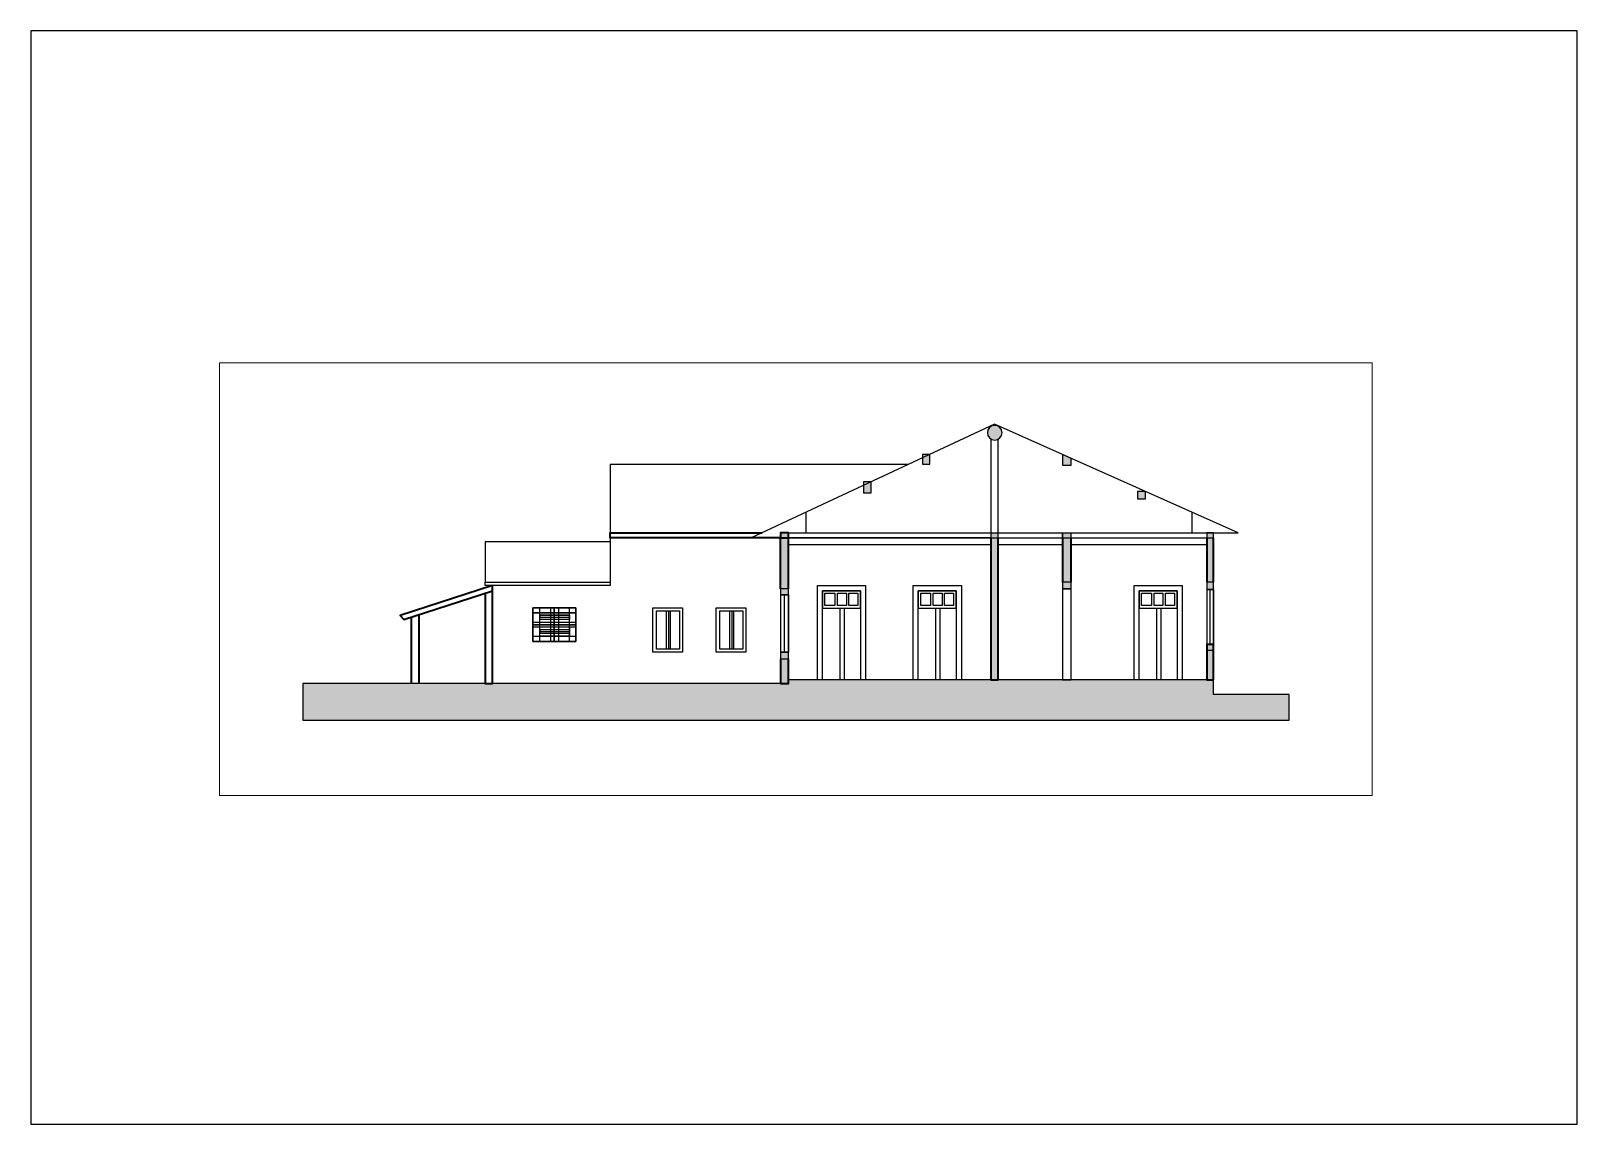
# Paper-space layout 'Layout1' of a CAD drawing. Header units: millimetres. Extents: x -102 to 318, y 103 to 400.
# The model-space entities are those that its viewports show. They can reach past a viewport. Long polylines and large blocks are cut down to what shows.
import ezdxf

# ---------------------------------------------------------------- set-up
doc = ezdxf.new("R2010")
doc.units = ezdxf.units.MM
for name, color, linetype, lineweight in [('A-ALV-___-___-EXI', 250, 'Continuous', 35), ('A-BAS-___-___-EXI', 250, 'Continuous', 25), ('A-COB-___-___-EXI', 250, 'Continuous', 25), ('A-JAN-___-___-EXI', 250, 'Continuous', 25), ('A-PIL-___-___-EXI', 250, 'Continuous', 25), ('A-POR-___-___-EXI', 250, 'Continuous', 25)]:
    doc.layers.add(name, color=color, linetype=linetype, lineweight=lineweight)

# ---------------------------------------------------------------- blocks, each defined once
blk = doc.blocks.new('A4 HORIZONTAL - A3-22900552-Não nomeada')
at = {"layer": 'A-PIL-___-___-EXI'}
for p, q in [((317.79, 400), (-102.21, 400)), ((-102.21, 400), (-102.21, 103)), ((317.79, 103), (317.79, 400)), ((-102.21, 103), (317.79, 103))]:
    blk.add_line(p, q, dxfattribs=at)

msp = doc.modelspace()

# ---------------------------------------------------------------- hatches: boundary and pattern name
at = {"layer": 'A-ALV-___-___-EXI'}
h = msp.add_hatch(color=11, dxfattribs=at)
h.paths.add_polyline_path([(-74005, -8503), (-73785, -8503), (-73785, -7832), (-74005, -7832)])
h.paths.add_polyline_path([(-62424, -8403), (-62244, -8403), (-62244, -7603), (-62424, -7603)])
h.paths.add_polyline_path([(-68289, -8403), (-68089, -8403), (-68089, -4548), (-68289, -4548)])
h.paths.add_polyline_path([(-74005, -5936), (-73785, -5936), (-73785, -4548), (-74005, -4548)])
h.paths.add_polyline_path([(-66349, -5754), (-66106, -5754), (-66106, -4548), (-66349, -4548)])
h.paths.add_polyline_path([(-62424, -5754), (-62244, -5754), (-62244, -4548), (-62424, -4548)])
at = {"layer": 'A-BAS-___-___-EXI', "true_color": 0xcb9898}
msp.add_hatch(color=253, dxfattribs=at).paths.add_polyline_path([(-65758, -9503), (-60184, -9503), (-60184, -8803), (-62244, -8803), (-62244, -8403), (-73785, -8403), (-73785, -8503), (-86985, -8503), (-86985, -9503), (-73587, -9503)])
at = {"layer": 'A-COB-___-___-EXI', "true_color": 0xc19a82}
h = msp.add_hatch(color=33, dxfattribs=at)
h.paths.add_polyline_path([(-73785, -7832), (-73785, -7652), (-74005, -7652), (-74005, -7832)])
h.paths.add_polyline_path([(-62424, -7603), (-62244, -7603), (-62244, -7443), (-62424, -7443)])
h.paths.add_polyline_path([(-73785, -6096), (-73785, -5936), (-74005, -5936), (-74005, -6096)])
h.paths.add_polyline_path([(-62244, -5951), (-62244, -5754), (-62424, -5754), (-62424, -5951)])
h.paths.add_polyline_path([(-66106, -5934), (-66106, -5754), (-66346, -5754), (-66346, -5934)])
h.paths.add_polyline_path([(-74005, -4548), (-73785, -4548), (-73785, -4407), (-74005, -4407)])
h.paths.add_polyline_path([(-66349, -4548), (-66106, -4548), (-66106, -4407), (-66349, -4407)])
h.paths.add_polyline_path([(-68289, -4548), (-68089, -4548), (-68089, -4407), (-68289, -4407)])
h.paths.add_polyline_path([(-62244, -4548), (-62244, -4407), (-62424, -4407), (-62424, -4548)])
h.paths.add_polyline_path([(-64309, -3492), (-64089, -3492), (-64089, -3288), (-64309, -3288)])
h.paths.add_polyline_path([(-71747, -3325), (-71547, -3325), (-71547, -3029), (-71747, -3029)])
h.paths.add_polyline_path([(-66106, -2575), (-66106, -2390), (-66346, -2283), (-66346, -2575)])
h.paths.add_polyline_path([(-70150, -2548), (-69950, -2548), (-69950, -2284), (-70150, -2284)])
h.paths.add_polyline_path([(-68212, -1890), (-68163, -1890), (-68117, -1878), (-68074, -1856), (-68038, -1824), (-68010, -1784), (-67993, -1739), (-67987, -1691), (-67993, -1643), (-68010, -1598), (-68038, -1559), (-68074, -1527), (-68117, -1504), (-68163, -1493), (-68212, -1493), (-68258, -1504), (-68301, -1527), (-68337, -1559), (-68365, -1598), (-68382, -1643), (-68387, -1691), (-68382, -1739), (-68365, -1784), (-68337, -1824), (-68301, -1856), (-68258, -1878)])

# ---------------------------------------------------------------- linework, layer by layer
at = {"layer": 'A-ALV-___-___-EXI'}
for p, q in [((-73785, -5936), (-73785, -4548)), ((-68289, -4548), (-68289, -8403)), ((-68089, -8403), (-68089, -4548)), ((-66106, -5754), (-66106, -4548)), ((-62424, -4548), (-62424, -5754)), ((-62244, -5754), (-62244, -4548)), ((-84030, -8503), (-84030, -6698)), ((-83830, -6633), (-83830, -8503)), ((-74005, -7832), (-74005, -8503)), ((-68289, -8403), (-68089, -8403))]:
    msp.add_line(p, q, dxfattribs=at)
for points in [[(-74005, -5936), (-74005, -4548), (-73785, -4548), (-73785, -4407), (-74005, -4407), (-74005, -4548), (-74805, -4548), (-78630, -4548), (-78630, -4407), (-74503, -4407)], [(-66349, -4548), (-66349, -5754), (-66346, -5754)], [(-82030, -6048), (-82030, -8503), (-81830, -8503), (-81830, -5841), (-84341, -6657), (-84233, -6764), (-81830, -5983)], [(-74005, -8503), (-73785, -8503), (-73785, -7832)]]:
    msp.add_lwpolyline(points, dxfattribs=at)
msp.add_lwpolyline([(-62244, -7443), (-62424, -7443), (-62424, -7603), (-62424, -8403), (-62244, -8403), (-62244, -7603)], close=True, dxfattribs=at)
at = {"layer": 'A-BAS-___-___-EXI'}
for p, q in [((-74005, -8503), (-86985, -8503)), ((-86985, -8503), (-86985, -9503)), ((-68289, -8403), (-73785, -8403)), ((-62424, -8403), (-68089, -8403)), ((-62244, -8803), (-62244, -8403)), ((-60184, -8803), (-62244, -8803)), ((-60184, -9503), (-60184, -8803)), ((-86985, -9503), (-60184, -9503))]:
    msp.add_line(p, q, dxfattribs=at)
at = {"layer": 'A-COB-___-___-EXI'}
for p, q in [((-68189, -1463), (-74805, -4548)), ((-61576, -4407), (-68189, -1463)), ((-68289, -1863), (-68289, -4407)), ((-73305, -4407), (-73305, -3848)), ((-62824, -4407), (-62824, -3852)), ((-73785, -4548), (-73785, -4407)), ((-73785, -4407), (-68289, -4407)), ((-68289, -4548), (-73785, -4548)), ((-68289, -4407), (-68289, -4548)), ((-68289, -4407), (-68289, -4548)), ((-68089, -4548), (-66349, -4548)), ((-66349, -4548), (-66349, -4407)), ((-66349, -4407), (-66106, -4407)), ((-66106, -4407), (-62424, -4407)), ((-62424, -4407), (-61576, -4407)), ((-73785, -7652), (-74005, -7652)), ((-74005, -7652), (-74005, -7832)), ((-74005, -7832), (-73785, -7832)), ((-73785, -7832), (-73785, -7652)), ((-62424, -7603), (-62244, -7603))]:
    msp.add_line(p, q, dxfattribs=at)
msp.add_lwpolyline([(-67987, -1691, 1), (-68387, -1691, 1)], format="xyb", close=True, dxfattribs=at)
for points in [[(-68289, -4407), (-68089, -4407), (-66349, -4407), (-66349, -4548), (-66349, -4738), (-68089, -4738), (-68089, -4548), (-68089, -4407), (-68089, -1866)], [(-70530, -2554), (-78630, -2554), (-78630, -5841)], [(-68289, -4548), (-68089, -4548), (-68089, -4407)], [(-68089, -4548), (-66349, -4548), (-66106, -4548), (-66106, -4407)], [(-78630, -4652), (-82030, -4652), (-82030, -5752)]]:
    msp.add_lwpolyline(points, dxfattribs=at)
for points in [[(-69950, -2548), (-69950, -2284), (-70150, -2284), (-70150, -2548)], [(-66106, -2575), (-66106, -2390), (-66346, -2283), (-66346, -2575)], [(-71547, -3325), (-71547, -3029), (-71747, -3029), (-71747, -3325)], [(-64089, -3492), (-64089, -3288), (-64309, -3288), (-64309, -3492)], [(-73785, -4738), (-73785, -4548), (-68289, -4548), (-68289, -4738)], [(-66106, -4738), (-66106, -4548), (-62424, -4548), (-62424, -4738)], [(-62244, -4548), (-62244, -4407), (-62424, -4407), (-62424, -4548)], [(-78630, -5752), (-78630, -5841), (-82030, -5841), (-82030, -5752)], [(-62244, -5951), (-62244, -5754), (-62424, -5754), (-62424, -5951)], [(-73785, -6096), (-73785, -5936), (-74005, -5936), (-74005, -6096)]]:
    msp.add_lwpolyline(points, close=True, dxfattribs=at)
at = {"layer": 'A-JAN-___-___-EXI'}
for p, q in [((-80734, -6452), (-80734, -7367)), ((-79568, -6452), (-80734, -6452)), ((-80734, -7367), (-80734, -6452)), ((-80734, -6452), (-80734, -6909)), ((-79735, -6452), (-79568, -6452)), ((-79735, -7367), (-79735, -6452)), ((-79568, -7367), (-79568, -6452)), ((-79568, -6452), (-79568, -7367)), ((-80734, -6845), (-80734, -6962)), ((-79568, -6845), (-80734, -6845)), ((-80734, -6909), (-80734, -7367)), ((-80734, -6962), (-79568, -6962)), ((-80539, -7049), (-80539, -7092)), ((-79735, -7049), (-80539, -7049)), ((-80539, -7092), (-79735, -7092)), ((-79735, -7092), (-79735, -7049)), ((-79568, -6962), (-79568, -6845)), ((-80734, -7367), (-79568, -7367)), ((-80151, -7367), (-80734, -7367)), ((-80734, -7367), (-79568, -7367)), ((-79568, -7367), (-80151, -7367)), ((-79568, -7367), (-79735, -7367))]:
    msp.add_line(p, q, dxfattribs=at)
for points in [[(-73785, -7652), (-73785, -6096), (-74005, -6096), (-74005, -7652)], [(-73785, -6096), (-73785, -7652), (-73895, -7652), (-73895, -6096)], [(-62244, -7443), (-62244, -5951), (-62424, -5951), (-62424, -7443)], [(-62244, -5951), (-62244, -7443), (-62334, -7443), (-62334, -5951)], [(-80734, -6584), (-80734, -6452), (-79568, -6452), (-79568, -6584)], [(-80734, -6452), (-80734, -7367), (-80539, -7367), (-80539, -6452)], [(-79568, -6452), (-79568, -7367), (-79568, -6909), (-79568, -6452), (-80734, -6452), (-80151, -6452), (-80151, -7367), (-80151, -6452)], [(-80734, -6845), (-80734, -6584), (-79568, -6584), (-79568, -6845)], [(-79735, -6706), (-79735, -6648), (-80539, -6648), (-80539, -6706)], [(-80539, -6764), (-80539, -6648), (-79735, -6648), (-79735, -6764)], [(-80248, -7367), (-80248, -6452), (-80037, -6452), (-80037, -7367)], [(-77470, -7652), (-77470, -6452), (-76670, -6452), (-76670, -7652)], [(-76750, -6531), (-76750, -7576), (-77375, -7576), (-77375, -6531)], [(-77001, -6531), (-77001, -7576), (-77104, -7576), (-77104, -6531)], [(-77104, -7576), (-77104, -6531), (-77050, -6531), (-77050, -7576)], [(-75750, -7652), (-75750, -6452), (-74950, -6452), (-74950, -7652)], [(-75030, -6531), (-75030, -7576), (-75655, -7576), (-75655, -6531)], [(-75281, -6531), (-75281, -7576), (-75384, -7576), (-75384, -6531)], [(-75384, -7576), (-75384, -6531), (-75330, -6531), (-75330, -7576)], [(-79568, -6909), (-80734, -6909)], [(-80539, -7223), (-80539, -6962), (-79735, -6962), (-79735, -7223)], [(-80539, -7049), (-80539, -7136), (-79735, -7136), (-79735, -7049)], [(-79568, -7223), (-79568, -7367), (-80734, -7367), (-80734, -7223)]]:
    msp.add_lwpolyline(points, close=True, dxfattribs=at)
at = {"layer": 'A-POR-___-___-EXI'}
for points in [[(-71693, -5844), (-71693, -8403), (-73000, -8403), (-73000, -5844)], [(-69093, -5844), (-69093, -8403), (-70400, -8403), (-70400, -5844)], [(-66349, -5934), (-66349, -8403), (-66106, -8403), (-66106, -5934), (-66106, -5754), (-66346, -5754), (-66346, -5934), (-66106, -5934)], [(-63093, -5844), (-63093, -8403), (-64400, -8403), (-64400, -5844)], [(-71833, -6460), (-71833, -5983), (-72863, -5983), (-72863, -6460)], [(-72863, -8403), (-72863, -5983), (-71833, -5983), (-71833, -8403)], [(-72797, -6389), (-72797, -6049), (-72528, -6049), (-72528, -6389)], [(-72455, -6389), (-72455, -6049), (-72216, -6049), (-72216, -6389)], [(-72147, -6389), (-72147, -6049), (-71907, -6049), (-71907, -6389)], [(-69233, -6460), (-69233, -5983), (-70263, -5983), (-70263, -6460)], [(-70263, -8403), (-70263, -5983), (-69233, -5983), (-69233, -8403)], [(-70197, -6389), (-70197, -6049), (-69928, -6049), (-69928, -6389)], [(-69855, -6389), (-69855, -6049), (-69616, -6049), (-69616, -6389)], [(-69547, -6389), (-69547, -6049), (-69307, -6049), (-69307, -6389)], [(-63233, -6460), (-63233, -5983), (-64263, -5983), (-64263, -6460)], [(-64263, -8403), (-64263, -5983), (-63233, -5983), (-63233, -8403)], [(-64197, -6389), (-64197, -6049), (-63928, -6049), (-63928, -6389)], [(-63855, -6389), (-63855, -6049), (-63616, -6049), (-63616, -6389)], [(-63547, -6389), (-63547, -6049), (-63307, -6049), (-63307, -6389)], [(-72383, -8403), (-72383, -6460), (-72277, -6460), (-72277, -8403)], [(-69783, -8403), (-69783, -6460), (-69677, -6460), (-69677, -8403)], [(-63783, -8403), (-63783, -6460), (-63677, -6460), (-63677, -8403)]]:
    msp.add_lwpolyline(points, close=True, dxfattribs=at)

psp = doc.layouts.get("Layout1")

# ---------------------------------------------------------------- block references
at = {"layer": 'A-ALV-___-___-EXI'}
psp.add_blockref('A4 HORIZONTAL - A3-22900552-Não nomeada', (0, 0), dxfattribs=at)

# ---------------------------------------------------------------- viewports
at = {"layer": 'A-POR-___-___-EXI'}
psp.add_viewport(center=(105.59, 251.05), size=(313.16, 117.605), view_center_point=(-73587.44, -5669.89), view_height=11760.5001, dxfattribs=at)

doc.saveas('drawing.dxf')
